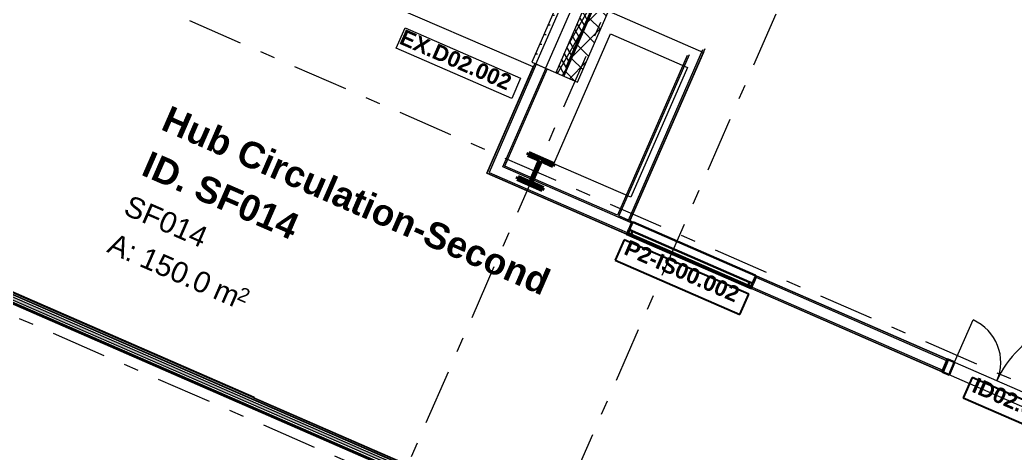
# Model space of a CAD drawing. Header units: millimetres. Extents: x -50172 to 90294, y -80883 to 956680.
# Drawn here: x 9914 to 19399, y 4232 to 8360 of the extents above; entities that cross this region are included whole.
import ezdxf
from ezdxf.enums import TextEntityAlignment as Align

# ---------------------------------------------------------------- set-up
doc = ezdxf.new("R2010")
doc.units = ezdxf.units.MM
doc.header["$MEASUREMENT"] = 0
doc.linetypes.add('Dashed', pattern=[564.444447, 282.222223, -282.222223])
doc.linetypes.add('Double Dashed', pattern=[1093.611073, 529.166651, -211.666656, 141.111112, -211.666656])
for name, color, linetype in [('A-15-M_Bracing', 7, 'Continuous'), ('A-15-M_Column_Int', 7, 'Continuous'), ('A-15-MG_Structural_Grid', 7, 'Continuous'), ('A-20-M_Floor_Slab', 7, 'Continuous'), ('A-25-M_Curtain_Wall', 7, 'Continuous'), ('A-25-M_Wall_Ext_Existing_HUB', 7, 'Continuous'), ('A-25-M_Wall_Int', 7, 'Continuous'), ('ArchiCAD Window Markers', 7, 'Continuous'), ('ArchiCAD Windows', 7, 'Continuous'), ('New_A-05-M_Gross_Int_Circulation', 7, 'Continuous'), ('New_A-25-M_Wall_Int', 7, 'Continuous'), ('New_A-35-M_FFE-Zone', 7, 'Continuous'), ('New_ArchiCAD Door Markers', 7, 'Continuous'), ('New_ArchiCAD Doors', 7, 'Continuous')]:
    doc.layers.add(name, color=color, linetype=linetype)
for name, color, linetype, lineweight in [('A-15-M_Bracing_Pen_No__20', 7, 'Continuous', 0), ('A-15-M_Bracing_Pen_No__88', 8, 'Continuous', 20), ('A-20-M_Floor_Slab_Pen_No__89', 8, 'Continuous', 20), ('A-25-M_Curtain_Wall_Pen_No__1', 7, 'Continuous', 13), ('A-25-M_Wall_Ext_Existing_HUB_Pen_No__1', 7, 'Continuous', 13), ('A-25-M_Wall_Int_Pen_No__1', 7, 'Continuous', 13), ('A-95-P_Text_1_50_GA_Pen_No__1', 7, 'Continuous', 13), ('ArchiCAD Window Markers_Pen_No__1', 7, 'Continuous', 13), ('ArchiCAD Window Markers_Pen_No__5', 7, 'Continuous', 25), ('ArchiCAD Windows_Pen_No__1', 7, 'Continuous', 13), ('New_A-25-M_Wall_Int_Pen_No__1', 7, 'Continuous', 13), ('New_ArchiCAD Door Markers_Pen_No__1', 7, 'Continuous', 13), ('New_ArchiCAD Door Markers_Pen_No__5', 7, 'Continuous', 25), ('New_ArchiCAD Doors_Pen_No__1', 7, 'Continuous', 13), ('New_ArchiCAD Zone Stamps_Pen_No__9', 7, 'Continuous', 13)]:
    doc.layers.add(name, color=color, linetype=linetype, lineweight=lineweight)
for name, color, linetype, lineweight, true_color in [('A-15-M_Bracing_Pen_No__28', 7, 'Continuous', 50, 0x2a2a2a), ('A-15-M_Bracing_Pen_No__81', 7, 'Continuous', 20, 0x6a6a6a), ('A-15-M_Column_Int_Pen_No__28', 7, 'Continuous', 50, 0x2a2a2a), ('A-15-MG_Structural_Grid_Pen_No__163', 7, 'Continuous', 0, 0x750077), ('A-25-M_Curtain_Wall_Pen_No__144', 7, 'Continuous', 0, 0xc8c8c8), ('A-25-M_Curtain_Wall_Pen_No__165', 7, 'Continuous', 0, 0x006060), ('A-25-M_Curtain_Wall_Pen_No__27', 7, 'Continuous', 50, 0x2a2a2a), ('A-25-M_Wall_Ext_Existing_HUB_Pen_No__107', 7, 'Continuous', 15, 0xa6a6a6), ('A-25-M_Wall_Int_Pen_No__107', 7, 'Continuous', 15, 0xa6a6a6), ('ArchiCAD Windows_Pen_No__23', 7, 'Continuous', 30, 0x2a2a2a), ('ArchiCAD Windows_Pen_No__43', 7, 'Continuous', 30, 0x444444), ('New_A-05-M_Gross_Int_Circulation_Pen_No__74', 7, 'Continuous', 20, 0x606060), ('New_A-25-M_Wall_Int_Pen_No__107', 7, 'Continuous', 15, 0xa6a6a6), ('New_A-35-M_FFE-Zone_Pen_No__74', 7, 'Continuous', 20, 0x606060), ('New_ArchiCAD Doors_Pen_No__43', 7, 'Continuous', 30, 0x444444), ('New_ArchiCAD Doors_Pen_No__63', 7, 'Continuous', 20, 0x606060)]:
    doc.layers.add(name, color=color, linetype=linetype, lineweight=lineweight, true_color=true_color)
doc.styles.add('GENERATED_STYLE_1', font='')
doc.styles.add('GENERATED_STYLE_2', font='')
doc.styles.add('GENERATED_STYLE_3', font='')
doc.styles.add('GENERATED_STYLE_4', font='')
doc.styles.get('GENERATED_STYLE_1').set_extended_font_data('Swis721 BT', bold=True)
doc.styles.get('GENERATED_STYLE_2').set_extended_font_data('Arial', bold=True)
doc.styles.get('GENERATED_STYLE_3').set_extended_font_data('Arial')
doc.styles.get('GENERATED_STYLE_4').set_extended_font_data('Swis721 BT')

# ---------------------------------------------------------------- blocks, each defined once
blk = doc.blocks.new('General Store Room_INB 2201_32_1', base_point=(10519.4, 2072.7))
at = {"layer": 'New_A-35-M_FFE-Zone_Pen_No__74', "linetype": 'Continuous'}
for p, q in [((9823.4, 5669.4), (6305.9, -2397.3)), ((13388.5, 4114.8), (9823.4, 5669.4)), ((10035, -3575.8), (13388.5, 4114.8)), ((6305.9, -2397.3), (9596.7, -3832.2)), ((9596.7, -3832.2), (9760.6, -3456.1)), ((9760.6, -3456.1), (10035, -3575.8))]:
    blk.add_line(p, q, dxfattribs=at)
at = {"layer": 'New_ArchiCAD Zone Stamps_Pen_No__9'}
for tag, height, style, p in [('ROOM_NAME', 250, 'GENERATED_STYLE_2', (8722.3, 2041.3)), ('zoneNameLine2', 250, 'GENERATED_STYLE_2', (8533.9, 1609.1)), ('ROOM_NUMBER', 200, 'GENERATED_STYLE_3', (8345.5, 1188.4)), ('measuredAreaCode', 200, 'GENERATED_STYLE_3', (8188.5, 828.3)), ('DUMMY_649', 200, 'GENERATED_STYLE_3', (8495.9, 694.3)), ('DUMMY_650', 200, 'GENERATED_STYLE_3', (8985.2, 480.9)), ('DUMMY_651', 133.3, 'GENERATED_STYLE_3', (9264.5, 374.3))]:
    blk.add_attdef(tag, text='', height=height, rotation=336.44041, dxfattribs=dict(at, style=style)).set_placement(p, align=Align.TOP_LEFT)
blk = doc.blocks.new('Hub Circulation-Second_SF014_33_1', base_point=(12677, 5772.6))
at = {"layer": 'New_A-05-M_Gross_Int_Circulation_Pen_No__74', "linetype": 'Continuous'}
for p, q in [((14807.4, 7911.2), (10957.8, 9573.8)), ((14365.9, 6898.8), (14807.4, 7911.2)), ((22370.5, 3408.4), (14365.9, 6898.8)), ((9804.8, 5786.6), (12143.9, 4766.6)), ((12143.9, 4766.6), (12141, 4759.8)), ((12141, 4759.8), (19055.2, 1744.8))]:
    blk.add_line(p, q, dxfattribs=at)
at = {"layer": 'New_ArchiCAD Zone Stamps_Pen_No__9'}
for tag, height, style, p in [('ROOM_NAME', 250, 'GENERATED_STYLE_2', (11346.7, 7549.1)), ('zoneNameLine2', 250, 'GENERATED_STYLE_2', (11158.2, 7117)), ('ROOM_NUMBER', 200, 'GENERATED_STYLE_3', (10969.8, 6696.3)), ('measuredAreaCode', 200, 'GENERATED_STYLE_3', (10812.8, 6336.2)), ('ROOM_WALLS_PRM', 200, 'GENERATED_STYLE_3', (11120.2, 6202.1)), ('DUMMY_649', 200, 'GENERATED_STYLE_3', (11749.4, 5927.8)), ('DUMMY_650', 133.3, 'GENERATED_STYLE_3', (12028.6, 5821.2))]:
    blk.add_attdef(tag, text='', height=height, rotation=336.44041, dxfattribs=dict(at, style=style)).set_placement(p, align=Align.TOP_LEFT)
blk = doc.blocks.new('Thermofluids Lab_INB 2202_34_1', base_point=(19719.4, 9996.3))
at = {"layer": 'New_A-35-M_FFE-Zone_Pen_No__74', "linetype": 'Continuous'}
for p, q in [((15527.5, 8443.2), (16428.1, 8050.5)), ((16428.1, 8050.5), (15728.6, 6446.3)), ((15728.6, 6446.3), (20613.2, 4316.4))]:
    blk.add_line(p, q, dxfattribs=at)
at = {"layer": 'New_ArchiCAD Zone Stamps_Pen_No__9'}
for tag, height, style, p in [('ROOM_NAME', 250, 'GENERATED_STYLE_2', (18860.5, 11567.3)), ('zoneNameLine2', 250, 'GENERATED_STYLE_2', (18672, 11135.2)), ('ROOM_NUMBER', 200, 'GENERATED_STYLE_3', (18483.6, 10714.5)), ('measuredAreaCode', 200, 'GENERATED_STYLE_3', (18326.6, 10354.4)), ('DUMMY_649', 200, 'GENERATED_STYLE_3', (18634, 10220.3)), ('DUMMY_650', 200, 'GENERATED_STYLE_3', (19123.3, 10007)), ('DUMMY_651', 133.3, 'GENERATED_STYLE_3', (19402.6, 9900.4))]:
    blk.add_attdef(tag, text='', height=height, rotation=336.44041, dxfattribs=dict(at, style=style)).set_placement(p, align=Align.TOP_LEFT)
blk = doc.blocks.new('Slab_3_1', base_point=(4098.2, -1742.5))
at = {"layer": 'A-20-M_Floor_Slab_Pen_No__89', "linetype": 'Continuous', "flags": 128}
blk.add_lwpolyline([(15003.7, 6989.8), (15542.9, 8226.3), (16276.2, 7906.6), (15737, 6670)], close=True, dxfattribs=at)
blk = doc.blocks.new('Wall_11_1', base_point=(16737, 12411.5))
at = {"layer": 'A-25-M_Wall_Ext_Existing_HUB_Pen_No__107', "linetype": 'Continuous'}
h = blk.add_hatch(dxfattribs=at)
h.set_pattern_fill('613_01__ad_AR_SAND_0001', color=256, style=0, pattern_type=2)
h.set_pattern_definition([(103.994, (0, 0), (-1137.956, 451.32), [0, -965.2, 0, -1079.5, 0, -1031.875]), (73.994, (0, 0), (-1195.13, 1745.31), [0, -520.7, 0, -869.95, 0, -333.375]), (33.994, (-311.5, -716.2), (785.414, 1814.82), [0, -317.5, 0, -1143, 0, -1492.25]), (23.994, (-311.5, -716.2), (250.28, 1972.77), [0, -158.75, 0, -749.3, 0, -857.25])])
h.paths.add_polyline_path([(16784.1, 12419.5), (14830.7, 7939.7), (14924.7, 7898.8), (16904.9, 12440.2)])
h = blk.add_hatch(dxfattribs=at)
h.set_pattern_fill('Batt_Insulation_0001', color=256, style=0, pattern_type=2)
h.set_pattern_definition([(60, (0, 0), (-43.30127, 25), []), (120, (0, 0), (43.30127, 25), [])])
h.paths.add_polyline_path([(17029.9, 12461.5), (15021.8, 7856.4), (15098.8, 7822.8), (17128.9, 12478.4)])
h = blk.add_hatch(dxfattribs=at)
h.set_pattern_fill('Concrete_Block_0001', color=256, style=0, pattern_type=2)
h.set_pattern_definition([(45, (0, 0), (-91.9239, 91.9239), []), (135, (0, 0), (91.9239, 91.9239), [])])
h.paths.add_polyline_path([(17128.9, 12478.4), (15098.8, 7822.8), (15227.2, 7766.9), (17293.9, 12506.6)])
h = blk.add_hatch(dxfattribs=at)
h.set_pattern_fill('Plaster_0001', color=256, style=0, pattern_type=2)
h.set_pattern_definition([(246.4404, (0, 0), (-158.7676, 69.2305), [0, -100]), (246.4404, (59.4, -80.45), (-158.7676, 69.2305), [0, -100])])
h.paths.add_polyline_path([(16737, 12411.5), (14794.1, 7955.7), (14830.7, 7939.7), (16784.1, 12419.5)])
at = {"layer": 'A-25-M_Wall_Ext_Existing_HUB_Pen_No__1', "linetype": 'Continuous'}
for p, q in [((16904.9, 12440.2), (14924.7, 7898.8)), ((17029.9, 12461.5), (15021.8, 7856.4)), ((17128.9, 12478.4), (15098.8, 7822.8)), ((16784.1, 12419.5), (14830.7, 7939.7))]:
    blk.add_line(p, q, dxfattribs=at)
at = {"layer": 'A-25-M_Wall_Ext_Existing_HUB_Pen_No__1', "linetype": 'Continuous', "flags": 128}
for points in [[(15227.2, 7766.9), (17293.9, 12506.6)], [(16737, 12411.5), (14794.1, 7955.7)], [(14794.1, 7955.7), (15227.2, 7766.9)]]:
    blk.add_lwpolyline(points, dxfattribs=at)
blk = doc.blocks.new('Wall_38_1', base_point=(14821.6, 7943.7))
at = {"layer": 'A-25-M_Wall_Int_Pen_No__107', "linetype": 'Continuous'}
for points in [[(14821.6, 7943.7), (14365.9, 6898.8), (14385.6, 6906.5), (14835.3, 7937.7)], [(14537, 6966), (14940.7, 7891.8), (14927, 7897.8), (14517.3, 6958.2)]]:
    blk.add_hatch(color=256, dxfattribs=at).paths.add_polyline_path(points)
at = {"layer": 'A-25-M_Wall_Int_Pen_No__1', "linetype": 'Continuous'}
for p, q in [((14835.3, 7937.7), (14385.6, 6906.5)), ((14517.3, 6958.2), (14927, 7897.8))]:
    blk.add_line(p, q, dxfattribs=at)
at = {"layer": 'A-25-M_Wall_Int_Pen_No__1', "linetype": 'Continuous', "flags": 128}
for points in [[(14821.6, 7943.7), (14365.9, 6898.8)], [(14537, 6966), (14940.7, 7891.8)], [(14940.7, 7891.8), (14821.6, 7943.7)]]:
    blk.add_lwpolyline(points, dxfattribs=at)
blk = doc.blocks.new('Window 19')
at = {"layer": 'ArchiCAD Windows_Pen_No__1', "linetype": 'Continuous'}
for p, q in [((-650, 0), (-650, -35)), ((650, 0), (650, -35))]:
    blk.add_line(p, q, dxfattribs=at)
at = {"layer": 'ArchiCAD Windows_Pen_No__43', "linetype": 'Continuous'}
for p, q in [((-650, 15), (650, 15)), ((-650, 0), (-638, 0)), ((-638, 0), (-608, 0)), ((-638, -35), (-638, 0)), ((-608, 0), (-608, -35)), ((-608, 0), (608, 0)), ((608, -35), (608, 0)), ((608, 0), (638, 0)), ((638, 0), (650, 0)), ((638, -35), (638, 0)), ((-638, -35), (-650, -35)), ((-608, -35), (-638, -35)), ((608, -35), (-608, -35)), ((638, -35), (608, -35)), ((650, -35), (638, -35)), ((-635, -115), (635, -115))]:
    blk.add_line(p, q, dxfattribs=at)
blk = doc.blocks.new('Window Stamp 18_7')
at = {"layer": 'ArchiCAD Window Markers_Pen_No__5', "linetype": 'Continuous'}
for p, q in [((647.5, -190), (-647.5, -190)), ((-647.5, -190), (-647.5, -401.8)), ((647.5, -401.8), (647.5, -190)), ((-647.5, -401.8), (647.5, -401.8)), ((-647.5, -401.8), (647.5, -401.8))]:
    blk.add_line(p, q, dxfattribs=at)
at = {"layer": 'ArchiCAD Window Markers_Pen_No__1', "style": 'GENERATED_STYLE_1'}
blk.add_attdef('AC_WIDO_ID', text='', height=150, dxfattribs=at).set_placement((-588.7, -357.2), align=Align.BOTTOM_LEFT)
blk = doc.blocks.new('Double Door Asymmetric 19_5')
at = {"layer": 'New_ArchiCAD Doors_Pen_No__1', "linetype": 'Continuous'}
for p, q in [((-755, 0), (-755, -15)), ((755, 0), (755, -15)), ((-755, -15), (-755, -115)), ((755, -15), (755, -115)), ((-755, -115), (-755, -130)), ((755, -115), (755, -130))]:
    blk.add_line(p, q, dxfattribs=at)
at = {"layer": 'New_ArchiCAD Doors_Pen_No__43', "linetype": 'Continuous'}
for p, q in [((-748, 0), (-755, 0)), ((-755, 0), (-755, -130)), ((-682, 0), (-748, 0)), ((-748, 0), (-748, -130)), ((-682, -130), (-682, 0)), ((748, 0), (682, 0)), ((682, 0), (682, -130)), ((748, 0), (755, 0)), ((748, -130), (748, 0)), ((755, 0), (755, -130)), ((-748, -130), (-755, -130)), ((-748, -130), (-682, -130)), ((682, -130), (748, -130)), ((748, -130), (755, -130))]:
    blk.add_line(p, q, dxfattribs=at)
at = {"layer": 'New_ArchiCAD Doors_Pen_No__63', "linetype": 'Continuous'}
for p, q in [((682, 0), (682, 924)), ((-682, 0), (-682, 440))]:
    blk.add_line(p, q, dxfattribs=at)
for centre, radius, start, end in [((682, 0), 924, 90, 180), ((-682, 0), 440, 0, 90)]:
    blk.add_arc(centre, radius, start, end, dxfattribs=at)
blk = doc.blocks.new('Door Stamp 17_4')
at = {"layer": 'New_ArchiCAD Door Markers_Pen_No__5', "linetype": 'Continuous'}
for p, q in [((506.5, -66.4), (-470.6, -66.4)), ((-470.6, -66.4), (-470.6, -278.1)), ((506.5, -278.1), (506.5, -66.4)), ((-470.6, -278.1), (506.5, -278.1)), ((-470.6, -278.1), (506.5, -278.1))]:
    blk.add_line(p, q, dxfattribs=at)
at = {"layer": 'New_ArchiCAD Door Markers_Pen_No__1', "style": 'GENERATED_STYLE_1'}
blk.add_attdef('AC_WIDO_ID', text='', height=150, dxfattribs=at).set_placement((-411.8, -233.5), align=Align.BOTTOM_LEFT)
blk = doc.blocks.new('Wall_39_1', base_point=(14365.9, 6898.8))
at = {"layer": 'A-25-M_Wall_Int_Pen_No__107', "linetype": 'Continuous'}
for points in [[(14517.3, 6958.2), (15741, 6424.6), (15747, 6438.4), (14537, 6966)], [(14385.6, 6906.5), (14365.9, 6898.8), (15695, 6319.2), (15701, 6332.9)], [(15760.7, 6432.4), (15747, 6438.4), (15741, 6424.6), (15715, 6365), (15728.8, 6359)], [(16938.6, 5918.7), (16924.9, 5924.7), (16892.9, 5851.4), (16906.6, 5845.4), (16932.6, 5905)], [(16938.6, 5918.7), (16932.6, 5905), (18750, 5112.5), (18756, 5126.3)], [(16886.7, 5799.6), (18704, 5007.1), (18710, 5020.9), (16892.7, 5813.3)]]:
    blk.add_hatch(color=256, dxfattribs=at).paths.add_polyline_path(points)
at = {"layer": 'A-25-M_Wall_Int_Pen_No__1', "linetype": 'Continuous'}
for p, q in [((15741, 6424.6), (14517.3, 6958.2)), ((14385.6, 6906.5), (15701, 6332.9)), ((15701, 6332.9), (15715, 6365)), ((15741, 6424.6), (15715, 6365)), ((15715, 6365), (15728.8, 6359)), ((15728.8, 6359), (15760.7, 6432.4)), ((15747, 6438.4), (15760.7, 6432.4)), ((15695, 6319.2), (15701, 6332.9)), ((16892.9, 5851.4), (16924.9, 5924.7)), ((16932.6, 5905), (16906.6, 5845.4)), ((16938.6, 5918.7), (16924.9, 5924.7)), ((18750, 5112.5), (16932.6, 5905)), ((16886.7, 5799.6), (16892.7, 5813.3)), ((16892.7, 5813.3), (16906.6, 5845.4)), ((16892.7, 5813.3), (18710, 5020.9)), ((16906.6, 5845.4), (16892.9, 5851.4)), ((18756, 5126.3), (18750, 5112.5)), ((18750, 5112.5), (18710, 5020.9)), ((18710, 5020.9), (18704, 5007.1))]:
    blk.add_line(p, q, dxfattribs=at)
at = {"layer": 'A-25-M_Wall_Int_Pen_No__1', "linetype": 'Continuous', "flags": 128}
for points in [[(15609.5, 6498.3), (14537, 6966)], [(14365.9, 6898.8), (15695, 6319.2)], [(15714.9, 6452.3), (15623.2, 6492.3)], [(15747, 6438.4), (15728.7, 6446.4)], [(18756, 5126.3), (16938.6, 5918.7)], [(16886.7, 5799.6), (18704, 5007.1)]]:
    blk.add_lwpolyline(points, dxfattribs=at)
at = {"layer": 'ArchiCAD Window Markers'}
ref = blk.add_blockref('Window Stamp 18_7', (16342.8, 6178.6), dxfattribs=dict(at, rotation=336.4403498076213))
ref.add_attrib('AC_WIDO_ID', 'P2-IS00.002', dxfattribs={"layer": 'ArchiCAD Window Markers_Pen_No__1', "color": 7, "height": 150, "rotation": 336.44035, "style": 'GENERATED_STYLE_1'}).set_placement((15642.6, 6090.2), align=Align.BOTTOM_LEFT)
at = {"layer": 'ArchiCAD Windows', "color": 251, "linetype": 'Continuous', "lineweight": 20, "true_color": 0x606060, "zscale": 1000, "rotation": 156.4403498076213}
blk.add_blockref('Window 19', (16296.8, 6073.1), dxfattribs=at)
at = {"layer": 'New_ArchiCAD Door Markers'}
ref = blk.add_blockref('Door Stamp 17_4', (19448, 4824.5), dxfattribs=dict(at, rotation=336.4403498076213))
ref.add_attrib('AC_WIDO_ID', 'ID02.005', dxfattribs={"layer": 'New_ArchiCAD Door Markers_Pen_No__1', "color": 7, "height": 150, "rotation": 336.44035, "style": 'GENERATED_STYLE_1'}).set_placement((18959.4, 4778.8), align=Align.BOTTOM_LEFT)
at = {"layer": 'New_ArchiCAD Doors', "color": 251, "linetype": 'Continuous', "lineweight": 20, "true_color": 0x606060, "zscale": 1000, "rotation": 336.4403498076213}
blk.add_blockref('Double Door Asymmetric 19_5', (19448, 4824.5), dxfattribs=at)
blk = doc.blocks.new('Wall_40_1', base_point=(15557.5, 6379.2))
at = {"layer": 'A-25-M_Wall_Int_Pen_No__107', "linetype": 'Continuous'}
for points in [[(15728.7, 6446.4), (16444.1, 8087), (16424.3, 8079.2), (15714.9, 6452.3)], [(16272.9, 8019.8), (15609.5, 6498.3), (15623.2, 6492.3), (16292.7, 8027.5)]]:
    blk.add_hatch(color=256, dxfattribs=at).paths.add_polyline_path(points)
at = {"layer": 'A-25-M_Wall_Int_Pen_No__1', "linetype": 'Continuous'}
for p, q in [((15714.9, 6452.3), (16424.3, 8079.2)), ((16292.7, 8027.5), (15623.2, 6492.3))]:
    blk.add_line(p, q, dxfattribs=at)
at = {"layer": 'A-25-M_Wall_Int_Pen_No__1', "linetype": 'Continuous', "flags": 128}
for points in [[(15728.7, 6446.4), (16444.1, 8087)], [(16272.9, 8019.8), (15609.5, 6498.3)], [(15623.2, 6492.3), (15714.9, 6452.3)]]:
    blk.add_lwpolyline(points, dxfattribs=at)
blk = doc.blocks.new('Rectangular Window Opening 19')
at = {"layer": 'ArchiCAD Windows_Pen_No__1', "linetype": 'Continuous'}
for p, q in [((-5275.2, 474.5), (-5288.2, 474.5)), ((-5275.2, 334.5), (-5275.2, 474.5)), ((5275.2, 334.5), (5275.2, 474.5)), ((5275.2, 474.5), (5288.2, 474.5)), ((-5275.2, 219.5), (-5275.2, 334.5)), ((5275.2, 219.5), (5275.2, 334.5)), ((-5275.2, 102.5), (-5275.2, 219.5)), ((5275.2, 102.5), (5275.2, 219.5)), ((-5275.2, 0), (-5275.2, 102.5)), ((5275.2, 0), (5275.2, 102.5))]:
    blk.add_line(p, q, dxfattribs=at)
at = {"layer": 'ArchiCAD Windows_Pen_No__23', "linetype": 'Dashed'}
for p, q in [((-5275.2, 474.5), (5275.2, 474.5)), ((-5275.2, 0), (5275.2, 0))]:
    blk.add_line(p, q, dxfattribs=at)
blk = doc.blocks.new('Wall_77_1', base_point=(17336.8, 16068.6))
at = {"layer": 'ArchiCAD Windows', "color": 251, "linetype": 'Continuous', "lineweight": 20, "true_color": 0x606060, "zscale": 1000, "rotation": 222.9404147760818}
blk.add_blockref('Rectangular Window Opening 19', (11329.4, 10478.3), dxfattribs=at)
blk = doc.blocks.new('*X468')
at = {"layer": 'New_A-25-M_Wall_Int_Pen_No__107', "linetype": 'Continuous'}
blk.add_hatch(color=256, dxfattribs=at).paths.add_polyline_path([(9800.7, 5712.6), (13446, 4123.1), (13485.8, 4133), (9787.8, 5745.5)])
blk = doc.blocks.new('Wall_118_1', base_point=(9768.7, 5794.2))
at = {"layer": 'A-25-M_Wall_Int_Pen_No__107', "linetype": 'Continuous'}
blk.add_hatch(color=256, dxfattribs=at).paths.add_polyline_path([(13391.5, 4121.7), (13385.5, 4108), (13403.9, 4112.6), (13405.3, 4115.7)])
at = {"layer": 'New_A-25-M_Wall_Int_Pen_No__107', "linetype": 'Continuous'}
for points in [[(9776.5, 5774.5), (13520.8, 4141.7), (13544.7, 4147.7), (9768.7, 5794.2)], [(13391.5, 4121.7), (9812.6, 5682.3), (9820.4, 5662.6), (13385.5, 4108)]]:
    blk.add_hatch(color=256, dxfattribs=at).paths.add_polyline_path(points)
at = {"layer": 'New_A-25-M_Wall_Int_Pen_No__107', "linetype": 'Continuous', "lineweight": 0, "true_color": 0x535353}
for points in [[(9778, 5770.5), (13516, 4140.5), (13520.8, 4141.7), (9776.5, 5774.5)], [(9812.6, 5682.3), (13409.4, 4113.9), (13414.2, 4115.1), (9811.1, 5686.3)]]:
    blk.add_hatch(color=251, dxfattribs=at).paths.add_polyline_path(points)
at = {"layer": 'A-25-M_Wall_Int_Pen_No__1', "linetype": 'Continuous'}
blk.add_line((13405.3, 4115.7), (13403.9, 4112.6), dxfattribs=at)
at = {"layer": 'New_A-25-M_Wall_Int_Pen_No__1', "linetype": 'Continuous'}
for p, q in [((9776.5, 5774.5), (13520.8, 4141.7)), ((9778, 5770.5), (13516, 4140.5)), ((9787.8, 5745.5), (13485.8, 4133)), ((9800.7, 5712.6), (13446, 4123.1)), ((9811.1, 5686.3), (13414.2, 4115.1)), ((9812.6, 5682.3), (13409.4, 4113.9))]:
    blk.add_line(p, q, dxfattribs=at)
at = {"layer": 'New_A-25-M_Wall_Int_Pen_No__1', "linetype": 'Continuous', "flags": 128}
for points in [[(13544.7, 4147.7), (9768.7, 5794.2)], [(9820.4, 5662.6), (13385.5, 4108)]]:
    blk.add_lwpolyline(points, dxfattribs=at)
at = {"layer": 'New_A-25-M_Wall_Int', "color": 250, "lineweight": 50, "true_color": 0x2a2a2a}
blk.add_blockref('*X468', (0, 0), dxfattribs=at)
blk = doc.blocks.new('Column_4_1', base_point=(15060.9, 7762.5))
at = {"layer": 'A-15-M_Bracing_Pen_No__81', "linetype": 'Continuous', "lineweight": 0, "true_color": 0x353535}
blk.add_hatch(color=250, dxfattribs=at).paths.add_polyline_path([(15844.1, 9546.1), (15834.9, 9550.1), (15732.3, 9314.8), (15741.5, 9310.8)])
at = {"layer": 'A-15-M_Bracing_Pen_No__20', "linetype": 'Continuous'}
for p, q in [((15842.9, 9555.9), (15897.7, 9681.4)), ((15714.9, 9462.4), (15641.6, 9494.4)), ((15861.6, 9398.5), (15934.9, 9366.5)), ((15733.5, 9305), (15678.8, 9179.5))]:
    blk.add_line(p, q, dxfattribs=at)
blk.add_point((15788.2, 9430.4), dxfattribs=at)
at = {"layer": 'A-15-M_Bracing_Pen_No__28', "linetype": 'Continuous'}
for p, q in [((15834.9, 9550.1), (15732.3, 9314.8)), ((15844.1, 9546.1), (15741.5, 9310.8)), ((15834.9, 9550.1), (15844.1, 9546.1)), ((15732.3, 9314.8), (15741.5, 9310.8))]:
    blk.add_line(p, q, dxfattribs=at)
at = {"layer": 'A-15-M_Bracing_Pen_No__88', "linetype": 'Continuous', "flags": 128}
for points in [[(15732.3, 9314.8), (15121.8, 7914.7)], [(15741.5, 9310.8), (15131, 7910.7)], [(15131, 7910.7), (15121.8, 7914.7)]]:
    blk.add_lwpolyline(points, dxfattribs=at)
blk = doc.blocks.new('Universal Columns Column 19')
at = {"layer": 'A-15-M_Column_Int', "linetype": 'Continuous', "lineweight": 0, "true_color": 0xffffff}
h = blk.add_hatch(dxfattribs=at)
h.set_pattern_fill('613_01__a5_STUCCO_0001', style=0, pattern_type=2)
h.set_pattern_definition([(286.3, (0, 0), (-3213820, 11866500), [3000, -14992680]), (309.93, (992000, -2522800), (-1760680, 765780), [4670, -4288600]), (111.49, (-168200, -712500), (765800, 1760700), [7100, -2708200]), (111.49, (-238700, -1062700), (765800, 1760700), [7100, -2708200]), (111.49, (-566500, -1578300), (765800, 1760700), [7100, -2708200]), (111.49, (-655700, -1708100), (765800, 1760700), [7100, -2708200]), (111.494, (-465300, -1834400), (765800, 1760700), [7100, -2708200]), (111.494, (-104200, -1931700), (765800, 1760700), [7100, -2708200]), (111.494, (257800, -2002000), (765800, 1760700), [7100, -2708200]), (183.06, (-194600, -886000), (2526450, 994900), [11200, -4282100]), (183.06, (-349700, -1079650), (2526450, 994900), [11200, -4282100]), (183.06, (116350, -2076500), (2526450, 994900), [11200, -4282100]), (111.49, (-350400, -1231700), (765800, 1760700), [7100, -2708200]), (111.49, (-502900, -1720200), (765800, 1760700), [7100, -2708200]), (111.494, (-274000, -1895900), (765800, 1760700), [7100, -2708200]), (111.494, (322000, -2155100), (765800, 1760700), [7100, -2708200]), (48.06, (-367140, -1412600), (765780, 1760680), [10500, -6061050]), (48.06, (-236400, -1671930), (765780, 1760680), [10520, -6061050]), (48.06, (-93300, -549600), (765800, 1760700), [10500, -6061050]), (48.06, (189050, -378800), (765800, 1760700), [10500, -6061050]), (48.06, (50600, -207200), (765800, 1760700), [10500, -6061050]), (48.06, (563700, -450600), (765800, 1760700), [10500, -6061050]), (48.06, (904800, -517960), (765780, 1760680), [10500, -6061050]), (48.06, (1265960, -877540), (765780, 1760680), [10500, -6061050]), (48.06, (1482600, -916100), (765780, 1760680), [10520, -6061050]), (48.06, (1273060, -1199550), (765780, 1760680), [10520, -6061050]), (48.06, (1211900, -1491860), (765780, 1760680), [10520, -6061050]), (48.06, (943500, -1689000), (765780, 1760680), [10520, -6061050]), (48.06, (1016600, -1999200), (765780, 1760680), [10520, -6061050]), (48.06, (801000, -2133260), (765780, 1760680), [10520, -6061050]), (48.06, (807600, -2293060), (765780, 1760680), [10520, -6061050]), (48.06, (630500, -2291960), (765780, 1760680), [10520, -6061050]), (48.06, (151700, -1607900), (765780, 1760680), [10520, -6061050]), (48.06, (70000, -1177460), (765780, 1760680), [10500, -6061050]), (48.06, (631750, -935800), (765780, 1760680), [10500, -6061050]), (48.06, (986700, -1181300), (765780, 1760680), [10500, -6061050]), (48.06, (850600, -1436000), (765780, 1760680), [10520, -6061050]), (48.06, (409300, -1365550), (765780, 1760680), [10500, -6061050]), (48.06, (488700, -1638000), (765780, 1760680), [10520, -6061050]), (48.06, (565600, -1787900), (765780, 1760680), [10520, -6061050]), (48.06, (297900, -886800), (765780, 1760680), [10500, -6061050]), (48.06, (277700, -629950), (765800, 1760700), [10500, -6061050]), (111.494, (551400, -2107800), (765800, 1760700), [7100, -2708200]), (111.494, (998900, -2140500), (765800, 1760700), [7100, -2708200]), (111.49, (707000, -1598400), (765800, 1760700), [7100, -2708200]), (111.494, (1193500, -1658100), (765800, 1760700), [7100, -2708200]), (111.49, (691100, -1191600), (765800, 1760700), [7100, -2708200]), (111.49, (1263300, -1334100), (765800, 1760700), [7100, -2708200]), (111.49, (979600, -866500), (765800, 1760700), [7100, -2708200]), (111.49, (1307600, -730700), (765800, 1760700), [7100, -2708200]), (111.49, (640400, -526600), (765800, 1760700), [7100, -2708200]), (111.49, (694500, -717200), (765800, 1760700), [7100, -2708200]), (111.49, (314700, -283700), (765800, 1760700), [7100, -2708200]), (111.49, (167600, -528500), (765800, 1760700), [7100, -2708200]), (111.49, (12400, -430600), (765800, 1760700), [7100, -2708200]), (111.49, (67100, -748000), (765800, 1760700), [7100, -2708200]), (111.49, (344000, -1091200), (765800, 1760700), [7100, -2708200]), (111.49, (29600, -939300), (765800, 1760700), [7100, -2708200]), (111.49, (438400, -757700), (765800, 1760700), [7100, -2708200]), (111.49, (-42600, -1373600), (765800, 1760700), [7100, -2708200]), (169.023, (65740, -1702860), (-7808487, 1302433), [10530, -17691000]), (169.023, (1133700, -1883880), (-7808487, 1302433), [10530, -17691000]), (169.023, (1445740, -1224800), (-7808487, 1302433), [10530, -17691000]), (169.023, (1047320, -1405880), (-7808487, 1302433), [10530, -17691000]), (169.023, (180300, -1357830), (-7808487, 1302433), [10530, -17691000]), (169.023, (-432670, -1577200), (-7808487, 1302433), [10530, -17691000]), (169.023, (223600, -966600), (-7808487, 1302433), [10530, -17691000]), (169.023, (1136430, -1014340), (-7808487, 1302433), [10530, -17691000]), (169.023, (1524220, -1021000), (-7808487, 1302433), [10530, -17691000]), (169.023, (1135220, -608810), (-7808487, 1302433), [10530, -17691000]), (169.023, (893470, -721350), (-7808487, 1302433), [10530, -17691000]), (169.023, (840820, -1017380), (-7808487, 1302433), [10530, -17691000]), (169.023, (46180, -1841170), (-7808487, 1302433), [10530, -17691000]), (169.023, (407640, -1861700), (-7808487, 1302433), [10530, -17691000]), (169.023, (845750, -1951000), (-7808487, 1302433), [10530, -17691000]), (48.06, (1350950, -1429200), (765780, 1760680), [10520, -6061050]), (48.06, (1140700, -2005970), (765780, 1760680), [10520, -6061050]), (48.06, (978100, -2309850), (765780, 1760680), [10520, -6061050]), (48.06, (198750, -158600), (765800, 1760700), [10500, -6061050]), (48.06, (458460, -261400), (765800, 1760700), [10500, -6061050]), (48.06, (772750, -448730), (765780, 1760680), [10500, -6061050]), (48.06, (1481360, -686060), (765780, 1760680), [10520, -6061050]), (48.06, (1667650, -817700), (765780, 1760680), [10520, -6061050]), (48.06, (1651400, -901750), (765780, 1760680), [10520, -6061050])])
h.paths.add_polyline_path([(-130.65, -138.15), (130.65, -138.15), (130.65, -112.85), (7.65, -112.85), (7.65, 112.85), (130.65, 112.85), (130.65, 138.15), (-130.65, 138.15), (-130.65, 112.85), (-7.65, 112.85), (-7.65, -112.85), (-130.65, -112.85)])
at = {"layer": 'A-15-M_Column_Int_Pen_No__28', "linetype": 'Continuous'}
for p, q in [((130.65, 138.15), (-130.65, 138.15)), ((-130.65, 138.15), (-130.65, 112.85)), ((-130.65, 112.85), (-7.65, 112.85)), ((-7.65, 112.85), (-7.65, -112.85)), ((7.65, -112.85), (7.65, 112.85)), ((7.65, 112.85), (130.65, 112.85)), ((130.65, 112.85), (130.65, 138.15)), ((-7.65, -112.85), (-130.65, -112.85)), ((-130.65, -112.85), (-130.65, -138.15)), ((-130.65, -138.15), (130.65, -138.15)), ((130.65, -112.85), (7.65, -112.85)), ((130.65, -138.15), (130.65, -112.85))]:
    blk.add_line(p, q, dxfattribs=at)
blk = doc.blocks.new('Standard grid marker')
at = {"layer": 'A-15-MG_Structural_Grid_Pen_No__163', "linetype": 'Double Dashed'}
blk.add_line((1000, 0), (29726, 0), dxfattribs=at)
at = {"layer": 'A-15-MG_Structural_Grid_Pen_No__163', "style": 'GENERATED_STYLE_4'}
for tag, p in [('AC_MarkerText_1_0', (-500, 41.2)), ('AC_MarkerText_1_1', (31226, 41.2))]:
    blk.add_attdef(tag, text='', height=350, rotation=90, dxfattribs=at).set_placement(p, align=Align.MIDDLE_CENTER)
blk = doc.blocks.new('Curtain Wall_20_1')
at = {"layer": 'A-25-M_Curtain_Wall_Pen_No__144', "linetype": 'Continuous'}
for points in [[(10897.1, 9790.7), (11033.5, 9644.4), (11062.7, 9671.7), (10926.4, 9818)], [(9937.7, 8862), (10057, 8734), (10093.6, 8768.1), (9974.3, 8896.1)], [(9166.1, 8142.6), (9285.4, 8014.6), (9322, 8048.7), (9202.6, 8176.7)], [(7600.5, 6717.2), (7736.9, 6570.9), (7766.1, 6598.2), (7629.7, 6744.5)], [(7637.4, 6717.4), (7756.7, 6589.4), (7793.3, 6623.5), (7673.9, 6751.5)]]:
    blk.add_hatch(color=256, dxfattribs=at).paths.add_polyline_path(points)
at = {"layer": 'A-25-M_Curtain_Wall_Pen_No__165', "linetype": 'Continuous', "lineweight": 0, "true_color": 0x001818}
for points in [[(9972.9, 8878.5), (10930.7, 9771.5), (10914.4, 9789), (9956.6, 8896.1)], [(9201.3, 8159.1), (9955.4, 8862.1), (9939, 8879.7), (9184.9, 8176.6)], [(7672.6, 6733.9), (9183.7, 8142.7), (9167.4, 8160.3), (7656.3, 6751.4)], [(7646.6, 6709.5), (7655.1, 6717.5), (7638.7, 6735), (7630.2, 6727.1)]]:
    blk.add_hatch(color=168, dxfattribs=at).paths.add_polyline_path(points)
at = {"layer": 'A-25-M_Curtain_Wall_Pen_No__1', "linetype": 'Continuous'}
for p, q in [((10914.4, 9789), (9956.6, 8896.1)), ((9972.9, 8878.5), (10930.7, 9771.5)), ((10930.7, 9771.5), (10914.4, 9789)), ((9939, 8879.7), (9184.9, 8176.6)), ((9201.3, 8159.1), (9955.4, 8862.1)), ((9955.4, 8862.1), (9939, 8879.7)), ((9956.6, 8896.1), (9972.9, 8878.5)), ((9167.4, 8160.3), (7656.3, 6751.4)), ((9183.7, 8142.7), (9167.4, 8160.3)), ((9184.9, 8176.6), (9201.3, 8159.1)), ((7672.6, 6733.9), (9183.7, 8142.7)), ((7638.7, 6735), (7630.2, 6727.1)), ((7655.1, 6717.5), (7638.7, 6735)), ((7656.3, 6751.4), (7672.6, 6733.9)), ((7630.2, 6727.1), (7646.6, 6709.5)), ((7646.6, 6709.5), (7655.1, 6717.5))]:
    blk.add_line(p, q, dxfattribs=at)
at = {"layer": 'A-25-M_Curtain_Wall_Pen_No__27', "linetype": 'Continuous'}
for p, q in [((10926.4, 9818), (10897.1, 9790.7)), ((10897.1, 9790.7), (11033.5, 9644.4)), ((11062.7, 9671.7), (10926.4, 9818)), ((11033.5, 9644.4), (11062.7, 9671.7)), ((9974.3, 8896.1), (9937.7, 8862)), ((9937.7, 8862), (10057, 8734)), ((10093.6, 8768.1), (9974.3, 8896.1)), ((10057, 8734), (10093.6, 8768.1)), ((9202.6, 8176.7), (9166.1, 8142.6)), ((9322, 8048.7), (9202.6, 8176.7)), ((9166.1, 8142.6), (9285.4, 8014.6)), ((9285.4, 8014.6), (9322, 8048.7)), ((7629.7, 6744.5), (7600.5, 6717.2)), ((7766.1, 6598.2), (7629.7, 6744.5)), ((7673.9, 6751.5), (7637.4, 6717.4)), ((7793.3, 6623.5), (7673.9, 6751.5)), ((7600.5, 6717.2), (7736.9, 6570.9)), ((7637.4, 6717.4), (7756.7, 6589.4)), ((7736.9, 6570.9), (7766.1, 6598.2)), ((7756.7, 6589.4), (7793.3, 6623.5))]:
    blk.add_line(p, q, dxfattribs=at)
blk = doc.blocks.new('Standard grid marker_3')
at = {"layer": 'A-15-MG_Structural_Grid_Pen_No__163', "linetype": 'Double Dashed'}
blk.add_line((1000, 0), (74254.8, 0), dxfattribs=at)
at = {"layer": 'A-15-MG_Structural_Grid_Pen_No__163', "style": 'GENERATED_STYLE_4'}
for tag, p in [('AC_MarkerText_1_0', (-500, 43.4)), ('AC_MarkerText_1_1', (75754.8, 43.4))]:
    blk.add_attdef(tag, text='', height=350, rotation=360, dxfattribs=at).set_placement(p, align=Align.MIDDLE_CENTER)

msp = doc.modelspace()

# ---------------------------------------------------------------- linework, layer by layer
at = {"layer": 'A-95-P_Text_1_50_GA_Pen_No__1', "linetype": 'Continuous', "flags": 128}
msp.add_lwpolyline([(13585.1, 8284.6), (14686.1, 7804.6), (14601.4, 7610.4), (13500.5, 8090.5)], close=True, dxfattribs=at)

# ---------------------------------------------------------------- block references
at = {"layer": 'A-15-M_Bracing', "color": 250, "lineweight": 50, "true_color": 0x2a2a2a}
msp.add_blockref('Column_4_1', (15060.9, 7762.5), dxfattribs=at)
at = {"layer": 'A-15-M_Column_Int', "linetype": 'Continuous', "zscale": 1000, "rotation": 156.4404149906851}
msp.add_blockref('Universal Columns Column 19', (14828.7, 6915.4), dxfattribs=at)
at = {"layer": 'A-15-MG_Structural_Grid', "color": 8, "linetype": 'Continuous', "lineweight": 15, "zscale": 1000}
for name, p, rotation in [('Standard grid marker', (20514.7, 19955.4), 246.440411583993), ('Standard grid marker', (21889.7, 19355.8), 246.440411583993), ('Standard grid marker_3', (3595.3, 11813.5), 336.440411583993), ('Standard grid marker_3', (2296.2, 8834.4), 336.440411583993)]:
    msp.add_blockref(name, p, dxfattribs=dict(at, rotation=rotation))
at = {"layer": 'A-20-M_Floor_Slab', "color": 8, "linetype": 'Continuous', "lineweight": 20}
msp.add_blockref('Slab_3_1', (4098.2, -1742.5), dxfattribs=at)
at = {"layer": 'A-25-M_Curtain_Wall', "linetype": 'Continuous', "lineweight": 0}
msp.add_blockref('Curtain Wall_20_1', (0, 0), dxfattribs=at)
at = {"layer": 'A-25-M_Wall_Ext_Existing_HUB', "color": 250, "lineweight": 50, "true_color": 0x2a2a2a}
for name, p in [('Wall_77_1', (17336.8, 16068.6)), ('Wall_11_1', (16737, 12411.5))]:
    msp.add_blockref(name, p, dxfattribs=at)
at = {"layer": 'A-25-M_Wall_Int', "color": 250, "lineweight": 50, "true_color": 0x2a2a2a}
for name, p in [('Wall_40_1', (15557.5, 6379.2)), ('Wall_38_1', (14821.6, 7943.7)), ('Wall_39_1', (14365.9, 6898.8))]:
    msp.add_blockref(name, p, dxfattribs=at)
at = {"layer": 'New_A-05-M_Gross_Int_Circulation', "linetype": 'Continuous'}
ref = msp.add_blockref('Hub Circulation-Second_SF014_33_1', (12677, 5772.6), dxfattribs=at)
ref.add_attrib('ROOM_NAME', 'Hub Circulation-Second', dxfattribs={"layer": 'New_ArchiCAD Zone Stamps_Pen_No__9', "color": 7, "height": 250, "rotation": 336.44041, "style": 'GENERATED_STYLE_2'}).set_placement((11346.7, 7549.1), align=Align.TOP_LEFT)
ref.add_attrib('ROOM_WALLS_PRM', '150.0', dxfattribs={"layer": 'New_ArchiCAD Zone Stamps_Pen_No__9', "color": 7, "height": 200, "rotation": 336.44041, "style": 'GENERATED_STYLE_3'}).set_placement((11120.2, 6202.1), align=Align.TOP_LEFT)
ref.add_attrib('ROOM_NUMBER', 'SF014', dxfattribs={"layer": 'New_ArchiCAD Zone Stamps_Pen_No__9', "color": 7, "height": 200, "rotation": 336.44041, "style": 'GENERATED_STYLE_3'}).set_placement((10969.8, 6696.3), align=Align.TOP_LEFT)
ref.add_attrib('zoneNameLine2', 'ID. SF014', dxfattribs={"layer": 'New_ArchiCAD Zone Stamps_Pen_No__9', "color": 7, "height": 250, "rotation": 336.44041, "style": 'GENERATED_STYLE_2'}).set_placement((11158.2, 7117), align=Align.TOP_LEFT)
ref.add_attrib('measuredAreaCode', 'A: ', dxfattribs={"layer": 'New_ArchiCAD Zone Stamps_Pen_No__9', "color": 7, "height": 200, "rotation": 336.44041, "style": 'GENERATED_STYLE_3'}).set_placement((10812.8, 6336.2), align=Align.TOP_LEFT)
ref.add_attrib('DUMMY_649', ' m', dxfattribs={"layer": 'New_ArchiCAD Zone Stamps_Pen_No__9', "color": 7, "height": 200, "rotation": 336.44041, "style": 'GENERATED_STYLE_3'}).set_placement((11749.4, 5927.8), align=Align.TOP_LEFT)
ref.add_attrib('DUMMY_650', '2', dxfattribs={"layer": 'New_ArchiCAD Zone Stamps_Pen_No__9', "color": 7, "height": 133.3, "rotation": 336.44041, "style": 'GENERATED_STYLE_3'}).set_placement((12028.6, 5821.2), align=Align.TOP_LEFT)
at = {"layer": 'New_A-25-M_Wall_Int', "color": 250, "lineweight": 50, "true_color": 0x2a2a2a}
msp.add_blockref('Wall_118_1', (9768.7, 5794.2), dxfattribs=at)
at = {"layer": 'New_A-35-M_FFE-Zone', "linetype": 'Continuous'}
msp.add_blockref('Thermofluids Lab_INB 2202_34_1', (19719.4, 9996.3), dxfattribs=at)
ref = msp.add_blockref('General Store Room_INB 2201_32_1', (10519.4, 2072.7), dxfattribs=at)
ref.add_attrib('ROOM_NAME', 'General Store Room', dxfattribs={"layer": 'New_ArchiCAD Zone Stamps_Pen_No__9', "color": 7, "height": 250, "rotation": 336.44041, "style": 'GENERATED_STYLE_2'}).set_placement((8722.3, 2041.3), align=Align.TOP_LEFT)
ref.add_attrib('ROOM_NUMBER', 'INB 2201', dxfattribs={"layer": 'New_ArchiCAD Zone Stamps_Pen_No__9', "color": 7, "height": 200, "rotation": 336.44041, "style": 'GENERATED_STYLE_3'}).set_placement((8345.5, 1188.4), align=Align.TOP_LEFT)
ref.add_attrib('zoneNameLine2', 'ID. SF296', dxfattribs={"layer": 'New_ArchiCAD Zone Stamps_Pen_No__9', "color": 7, "height": 250, "rotation": 336.44041, "style": 'GENERATED_STYLE_2'}).set_placement((8533.9, 1609.1), align=Align.TOP_LEFT)
ref.add_attrib('measuredAreaCode', 'A: ', dxfattribs={"layer": 'New_ArchiCAD Zone Stamps_Pen_No__9', "color": 7, "height": 200, "rotation": 336.44041, "style": 'GENERATED_STYLE_3'}).set_placement((8188.5, 828.3), align=Align.TOP_LEFT)
ref.add_attrib('DUMMY_649', '34.1', dxfattribs={"layer": 'New_ArchiCAD Zone Stamps_Pen_No__9', "color": 7, "height": 200, "rotation": 336.44041, "style": 'GENERATED_STYLE_3'}).set_placement((8495.9, 694.3), align=Align.TOP_LEFT)
ref.add_attrib('DUMMY_650', ' m', dxfattribs={"layer": 'New_ArchiCAD Zone Stamps_Pen_No__9', "color": 7, "height": 200, "rotation": 336.44041, "style": 'GENERATED_STYLE_3'}).set_placement((8985.2, 480.9), align=Align.TOP_LEFT)
ref.add_attrib('DUMMY_651', '2', dxfattribs={"layer": 'New_ArchiCAD Zone Stamps_Pen_No__9', "color": 7, "height": 133.3, "rotation": 336.44041, "style": 'GENERATED_STYLE_3'}).set_placement((9264.5, 374.3), align=Align.TOP_LEFT)

# ---------------------------------------------------------------- texts
at = {"layer": 'A-95-P_Text_1_50_GA_Pen_No__1', "linetype": 'Continuous', "insert": (13580.8, 8274.7), "char_height": 150, "attachment_point": 1, "rotation": 336.44041, "style": 'GENERATED_STYLE_1'}
msp.add_mtext('\\A1;{\\fSwis721 BT|b1|i0|c0|p34;EX.D02.002}', dxfattribs=at)

doc.saveas('drawing.dxf')
